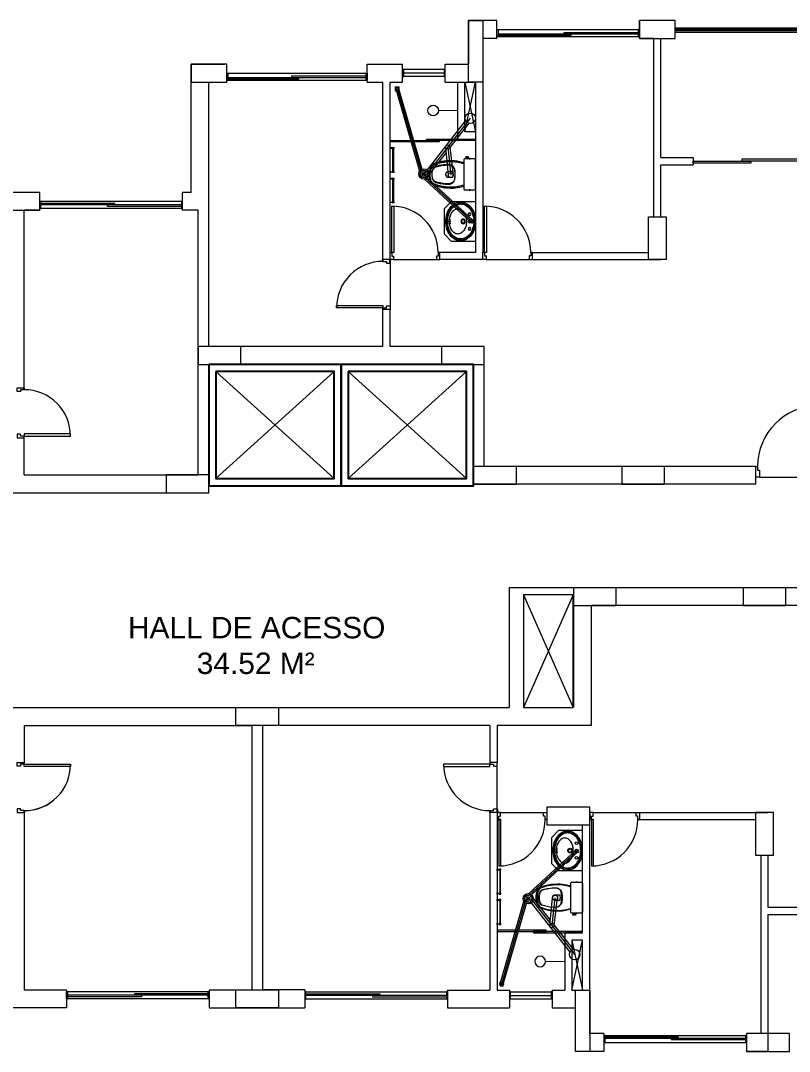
# Model space of a CAD drawing. Header units: millimetres. Extents: x 2878 to 6301, y 540 to 1980.
# Drawn here: x 2916 to 2926.78, y 801.2 to 815.65 of the extents above; entities that cross this region are included whole.
import ezdxf

# ---------------------------------------------------------------- set-up
doc = ezdxf.new("R2010")
doc.units = ezdxf.units.MM
doc.header["$LTSCALE"] = 4
for name, color, linetype, lineweight in [('ALVENARIA', 4, 'Continuous', 20), ('ALVENARIA EM VISTA', 1, 'Continuous', 5), ('COTAS', 35, 'Continuous', 5), ('grosso', 1, 'Continuous', 25), ('JANELA', 2, 'Continuous', 20), ('PILAR', 1, 'Continuous', 5), ('PORTA', 2, 'Continuous', 20), ('SOLEIRA', 1, 'Continuous', 5)]:
    doc.layers.add(name, color=color, linetype=linetype, lineweight=lineweight)
doc.styles.get("Standard").update_dxf_attribs({"font": 'arial.ttf'})

# ---------------------------------------------------------------- blocks, each defined once
blk = doc.blocks.new('P70D')
for points in [[(-0.025, 0.15), (-0.025, 0.8), (-0.055, 0.8), (-0.055, 0.15)], [(-0.7, 0.15), (-0.675, 0.15), (-0.675, 0.1), (-0.65, 0.1), (-0.65, 0.05), (-0.7, 0.05)], [(0, 0.15), (-0.025, 0.15), (-0.025, 0.1), (-0.05, 0.1), (-0.05, 0.05), (0, 0.05)]]:
    blk.add_lwpolyline(points, close=True)
blk = doc.blocks.new('Pia22')
at = {"layer": 'COTAS'}
for points in [[(0, -0.409, 0.077226), (0.105, -0.393, 0.087001), (0.188, -0.349, 0.105687), (0.247, -0.28, 0.12418), (0.266, -0.204, 0.12418), (0.247, -0.129, 0.105687), (0.188, -0.06, 0.087001), (0.105, -0.016, 0.077226), (0, 0, 0.077226), (-0.105, -0.016, 0.087001), (-0.188, -0.06, 0.105687), (-0.247, -0.129, 0.12418), (-0.266, -0.204, 0.12418), (-0.247, -0.28, 0.105687), (-0.188, -0.349, 0.087001), (-0.105, -0.393, 0.077226)], [(0, -0.406, 0.077226), (0.104, -0.39, 0.087001), (0.186, -0.347, 0.105687), (0.245, -0.279, 0.12418), (0.263, -0.204, 0.12418), (0.245, -0.13, 0.105687), (0.186, -0.062, 0.087001), (0.104, -0.019, 0.077226), (0, -0.003, 0.077226), (-0.104, -0.019, 0.087001), (-0.186, -0.062, 0.105687), (-0.245, -0.13, 0.12418), (-0.263, -0.204, 0.12418), (-0.245, -0.279, 0.105687), (-0.186, -0.347, 0.087001), (-0.104, -0.39, 0.077226)], [(0, -0.391, 0.077226), (0.099, -0.376, 0.087001), (0.177, -0.335, 0.105687), (0.231, -0.271, 0.12418), (0.248, -0.204, 0.12418), (0.231, -0.138, 0.105687), (0.177, -0.074, 0.087001), (0.099, -0.033, 0.077226), (0, -0.018, 0.077226), (-0.099, -0.033, 0.087001), (-0.177, -0.074, 0.105687), (-0.231, -0.138, 0.12418), (-0.248, -0.204, 0.12418), (-0.231, -0.271, 0.105687), (-0.177, -0.335, 0.087001), (-0.099, -0.376, 0.077226)], [(0, -0.383, 0.077226), (0.097, -0.368, 0.087001), (0.172, -0.329, 0.105687), (0.224, -0.268, 0.12418), (0.24, -0.204, 0.12418), (0.224, -0.141, 0.105687), (0.172, -0.08, 0.087001), (0.097, -0.041, 0.077226), (0, -0.026, 0.077226), (-0.097, -0.041, 0.087001), (-0.172, -0.08, 0.105687), (-0.224, -0.141, 0.12418), (-0.24, -0.204, 0.12418), (-0.224, -0.268, 0.105687), (-0.172, -0.329, 0.087001), (-0.097, -0.368, 0.077226)], [(0, -0.361, 0.068578), (0.069, -0.351, 0.0807), (0.122, -0.326, 0.107046), (0.161, -0.286, 0.137927), (0.173, -0.244, 0.137927), (0.161, -0.201, 0.107046), (0.122, -0.161, 0.0807), (0.069, -0.136, 0.068578), (0, -0.127, 0.068578), (-0.069, -0.136, 0.0807), (-0.122, -0.161, 0.107046), (-0.161, -0.201, 0.137927), (-0.172, -0.244, 0.137927), (-0.161, -0.286, 0.107046), (-0.122, -0.326, 0.0807), (-0.069, -0.351, 0.068578)], [(-0.025, -0.356, 0.051763), (-0.022, -0.355, 0.065619), (-0.02, -0.354, 0.104501), (-0.018, -0.353, 0.173031), (-0.017, -0.352, 0.173031), (-0.018, -0.35, 0.104501), (-0.02, -0.349, 0.065619), (-0.022, -0.348, 0.051763), (-0.025, -0.348, 0.051763), (-0.028, -0.348, 0.065619), (-0.03, -0.349, 0.104501), (-0.032, -0.35, 0.173031), (-0.032, -0.352, 0.173031), (-0.032, -0.353, 0.104501), (-0.03, -0.354, 0.065619), (-0.028, -0.355, 0.051763)], [(0, -0.357, 0.051763), (0.003, -0.356, 0.065619), (0.005, -0.356, 0.104501), (0.007, -0.354, 0.173031), (0.008, -0.353, 0.173031), (0.007, -0.352, 0.104501), (0.005, -0.35, 0.065619), (0.003, -0.35, 0.051763), (0, -0.349, 0.051763), (-0.003, -0.35, 0.065619), (-0.005, -0.35, 0.104501), (-0.007, -0.352, 0.173031), (-0.007, -0.353, 0.173031), (-0.007, -0.354, 0.104501), (-0.005, -0.356, 0.065619), (-0.003, -0.356, 0.051763)], [(0.025, -0.356, -0.051763), (0.022, -0.355, -0.065619), (0.02, -0.354, -0.104501), (0.018, -0.353, -0.173031), (0.018, -0.352, -0.173031), (0.018, -0.35, -0.104501), (0.02, -0.349, -0.065619), (0.022, -0.348, -0.051763), (0.025, -0.348, -0.051763), (0.028, -0.348, -0.065619), (0.03, -0.349, -0.104501), (0.032, -0.35, -0.173031), (0.033, -0.352, -0.173031), (0.032, -0.353, -0.104501), (0.03, -0.354, -0.065619), (0.028, -0.355, -0.051763)]]:
    blk.add_lwpolyline(points, format="xyb", close=True, dxfattribs=at)
for centre, radius in [((-0.1, -0.083), 0.0177), ((0, -0.171), 0.032), ((0, -0.083), 0.0177), ((0.1, -0.083), 0.0177), ((0, -0.171), 0.0225)]:
    blk.add_circle(centre, radius, dxfattribs=at)
blk = doc.blocks.new('01Chuv_p')
at = {"const_width": 0.015}
blk.add_lwpolyline([(-0.27, 0), (0, 0)], dxfattribs=at)
blk.add_circle((-0.345, 0), 0.075)
blk = doc.blocks.new('VASO_P11')
for points in [[(0, -0.17), (0.205, -0.17, 0.059373), (0.21, -0.169, 0.333509), (0.222, -0.154), (0.222, -0.136), (0.222, -0.105), (0.222, -0.094), (0.225, -0.094, 0.252251), (0.225, -0.094, 0.160103), (0.228, -0.085, 0.160103), (0.225, -0.076, 0.252251), (0.225, -0.076), (0.222, -0.076), (0.222, -0.017, 0.327853), (0.207, 0, 0.087637), (0.204, 0), (0, 0), (-0.204, 0, 0.087637), (-0.207, 0, 0.327853), (-0.222, -0.017), (-0.222, -0.076), (-0.225, -0.076, 0.252251), (-0.225, -0.076, 0.160103), (-0.228, -0.085, 0.160103), (-0.225, -0.094, 0.252251), (-0.225, -0.094), (-0.222, -0.094), (-0.222, -0.105), (-0.236, -0.105), (-0.236, -0.102), (-0.252, -0.102), (-0.252, -0.12), (-0.252, -0.138), (-0.236, -0.138), (-0.236, -0.136), (-0.222, -0.136), (-0.222, -0.154, 0.333509), (-0.21, -0.169, 0.059373), (-0.205, -0.17)], [(0, -0.291, 0.041331), (-0.061, -0.296, 0.129345), (-0.104, -0.313, 0.234638), (-0.14, -0.385, 0.044666), (-0.132, -0.486, 0.031515), (-0.114, -0.566, 0.151063), (-0.095, -0.599, 0.148094), (-0.059, -0.619, 0.031073), (-0.045, -0.621, 0.035055), (0, -0.626, 0.035055), (0.045, -0.621, 0.031073), (0.059, -0.619, 0.148094), (0.095, -0.599, 0.151063), (0.114, -0.566, 0.031515), (0.132, -0.486, 0.044666), (0.14, -0.385, 0.234638), (0.104, -0.313, 0.129345), (0.061, -0.296, 0.041331)], [(0, -0.297, -0.041434), (0.06, -0.302, -0.129651), (0.1, -0.317, -0.234583), (0.135, -0.385, -0.044678), (0.126, -0.485, -0.031614), (0.108, -0.565, -0.152477), (0.091, -0.595, -0.148725), (0.057, -0.613, -0.031624), (0.044, -0.615, -0.035113), (0, -0.62, -0.035113), (-0.044, -0.615, -0.031624), (-0.057, -0.613, -0.148725), (-0.091, -0.595, -0.152477), (-0.108, -0.565, -0.031614), (-0.126, -0.485, -0.044678), (-0.135, -0.385, -0.234583), (-0.1, -0.317, -0.129651), (-0.06, -0.302, -0.041434)], [(-0.04, -0.391, 0.164444), (-0.032, -0.415, 0.245936), (0, -0.43, 0.245936), (0.032, -0.415, 0.164444), (0.04, -0.391), (0.04, -0.326, 0.108885), (-0.04, -0.326)]]:
    blk.add_lwpolyline(points, format="xyb", close=True)
for points in [[(-0.236, -0.105), (-0.236, -0.12), (-0.236, -0.136)], [(-0.224, -0.093), (-0.224, -0.085), (-0.224, -0.077)], [(-0.222, -0.076), (-0.222, -0.094)], [(-0.222, -0.105), (-0.222, -0.136)], [(0.222, -0.076), (0.222, -0.094)], [(0.224, -0.093), (0.224, -0.085), (0.224, -0.077)]]:
    blk.add_lwpolyline(points)
for points in [[(-0.167, -0.17, -0.003882), (-0.176, -0.205, 0.024258), (-0.19, -0.285, 0.02486), (-0.195, -0.335, 0.033324), (-0.194, -0.385, 0.02486), (-0.191, -0.425, 0.012268), (-0.184, -0.475, 0.015806), (-0.173, -0.525, 0.026699), (-0.157, -0.575, 0.021919), (-0.149, -0.595, 0.174675), (-0.1, -0.644, 0.045452), (-0.07, -0.653, 0.022856), (-0.057, -0.656, 0.041289), (-0.03, -0.66, 0.052091), (-0.023, -0.661, 0.04333), (0, -0.661, 0.04333), (0.023, -0.661, 0.052091), (0.03, -0.66, 0.041289), (0.057, -0.656, 0.022856), (0.07, -0.653, 0.045452), (0.1, -0.644, 0.174675), (0.149, -0.595, 0.021919), (0.157, -0.575, 0.026699), (0.173, -0.525, 0.015806), (0.184, -0.475, 0.012268), (0.191, -0.425, 0.02486), (0.194, -0.385, 0.033324), (0.195, -0.335, 0.02486), (0.19, -0.285, 0.024258), (0.176, -0.205, -0.003882), (0.167, -0.17)], [(0.155, -0.173, 0.003849), (0.165, -0.208, -0.027799), (0.18, -0.298, -0.018883), (0.183, -0.336, -0.033646), (0.182, -0.384, -0.016781), (0.18, -0.411, -0.015438), (0.172, -0.473, -0.023716), (0.154, -0.546, -0.013571), (0.146, -0.571, -0.02186), (0.139, -0.59, -0.173345), (0.095, -0.633, -0.045814), (0.067, -0.641, -0.024058), (0.055, -0.644, -0.042614), (0.029, -0.648, -0.066108), (0.023, -0.649, -0.047154), (0, -0.649, -0.047154), (-0.023, -0.649, -0.066108), (-0.029, -0.648, -0.042614), (-0.055, -0.644, -0.024058), (-0.067, -0.641, -0.045814), (-0.095, -0.633, -0.173345), (-0.139, -0.59, -0.02186), (-0.146, -0.571, -0.013571), (-0.154, -0.546, -0.023716), (-0.172, -0.473, -0.015438), (-0.18, -0.411, -0.016781), (-0.182, -0.384, -0.033646), (-0.183, -0.336, -0.018883), (-0.18, -0.298, -0.027799), (-0.165, -0.208, 0.003849), (-0.155, -0.173)]]:
    blk.add_lwpolyline(points, format="xyb")
blk = doc.blocks.new('BATH_towel_013')
for points in [[(-0.001, 0.421), (-0.001, 0.382), (0.004, 0.382), (0.004, 0.421)], [(0.014, 0.406), (0.014, 0.397), (0.072, 0.397), (0.072, 0.406)], [(-0.001, -0.381), (-0.001, -0.342), (0.004, -0.342), (0.004, -0.381)], [(0.014, -0.366), (0.014, -0.357), (0.072, -0.357), (0.072, -0.366)]]:
    blk.add_lwpolyline(points, close=True)
for points in [[(0.085, -0.339), (0.085, 0.379)], [(0.113, 0.379), (0.113, -0.339)]]:
    blk.add_lwpolyline(points)
for centre in [(0.099, 0.401), (0.099, -0.361)]:
    blk.add_circle(centre, 0.026)
for centre in [(0.001, 0.401), (0.001, -0.361)]:
    blk.add_arc(centre, 0.013, 281.9596, 78.0404)
blk = doc.blocks.new('PILAR')
at = {"layer": 'PILAR', "ltscale": 0.01}
blk.add_lwpolyline([(-0.15, 0), (0.1, 0), (0.1, -0.6), (-0.15, -0.6)], close=True, dxfattribs=at)
blk = doc.blocks.new('P90D')
for points in [[(-0.025, 0.15), (-0.025, 1), (-0.055, 1), (-0.055, 0.15)], [(-0.9, 0.15), (-0.875, 0.15), (-0.875, 0.1), (-0.85, 0.1), (-0.85, 0), (-0.9, 0)], [(0, 0.15), (-0.025, 0.15), (-0.025, 0.1), (-0.05, 0.1), (-0.05, 0), (0, 0)]]:
    blk.add_lwpolyline(points, close=True)

msp = doc.modelspace()

# ---------------------------------------------------------------- linework, layer by layer
for p, q in [((2921.079, 812.275), (2921.079, 812.3)), ((2921.179, 812.25), (2921.179, 812.3)), ((2916.049, 810.476), (2916.049, 810.501)), ((2916.049, 804.575), (2916.049, 804.55)), ((2922.58, 804.575), (2922.58, 804.55)), ((2922.68, 804.6), (2922.68, 804.55))]:
    msp.add_line(p, q)
at = {"color": 7, "ltscale": 200}
for points in [[(2918.637, 810.83), (2918.637, 809.13), (2920.494, 809.13), (2920.494, 810.83)], [(2920.494, 810.83), (2920.494, 809.13), (2922.35, 809.13), (2922.35, 810.83)], [(2918.737, 810.73), (2918.737, 809.23), (2920.394, 809.23), (2920.394, 810.73)], [(2920.594, 810.73), (2920.594, 809.23), (2922.25, 809.231), (2922.25, 810.731)]]:
    msp.add_lwpolyline(points, close=True, dxfattribs=at)
at = {"layer": 'ALVENARIA'}
for p, q in [((2922.279, 815.651), (2922.279, 815.04)), ((2922.679, 815.651), (2922.279, 815.651)), ((2924.979, 815.651), (2924.679, 815.651)), ((2924.979, 815.651), (2924.979, 815.651)), ((2922.479, 815.401), (2922.479, 812.4)), ((2922.679, 815.401), (2922.479, 815.401)), ((2924.879, 815.401), (2924.679, 815.401)), ((2924.879, 812.901), (2924.879, 815.401)), ((2924.979, 813.731), (2924.979, 815.401)), ((2918.389, 813.241), (2918.389, 815.04)), ((2918.389, 815.04), (2918.859, 815.04)), ((2920.859, 815.04), (2921.354, 815.04)), ((2921.954, 815.04), (2922.279, 815.04)), ((2918.639, 811.08), (2918.639, 814.79)), ((2920.859, 814.79), (2921.079, 814.79)), ((2921.079, 812.3), (2921.079, 814.79)), ((2921.179, 814.79), (2921.354, 814.79)), ((2921.179, 812.4), (2921.179, 814.79)), ((2921.954, 814.79), (2922.379, 814.79)), ((2922.379, 814.79), (2922.379, 812.4)), ((2924.979, 813.731), (2925.429, 813.731)), ((2924.979, 812.901), (2924.979, 813.631)), ((2924.979, 813.631), (2925.429, 813.631)), ((2916.269, 813.241), (2915.774, 813.241)), ((2918.389, 813.241), (2918.269, 813.241)), ((2918.639, 811.08), (2918.639, 813.141)), ((2916.269, 812.991), (2916.049, 812.991)), ((2916.049, 810.501), (2916.049, 812.991)), ((2918.488, 809.281), (2918.489, 812.991)), ((2922.38, 812.4), (2921.88, 812.4)), ((2923.154, 812.401), (2924.804, 812.401)), ((2923.179, 812.301), (2924.979, 812.301)), ((2922.501, 809.4), (2922.501, 811.081)), ((2918.49, 810.93), (2918.489, 810.93)), ((2918.638, 809.031), (2918.639, 810.83)), ((2922.351, 810.83), (2918.639, 810.83)), ((2922.351, 809.15), (2922.35, 810.83)), ((2926.309, 809.4), (2922.501, 809.4)), ((2916.048, 809.281), (2918.488, 809.281)), ((2926.309, 809.15), (2922.351, 809.15)), ((2914.877, 809.031), (2918.638, 809.031)), ((2923.75, 807.701), (2922.85, 807.701)), ((2922.85, 807.701), (2922.85, 806.02)), ((2927.809, 807.701), (2923.752, 807.701)), ((2923.752, 807.701), (2923.752, 806.021)), ((2923.752, 806.021), (2923.752, 807.451)), ((2927.809, 807.451), (2924.002, 807.451)), ((2924.002, 807.451), (2924.002, 805.77)), ((2914.877, 806.02), (2922.85, 806.02)), ((2919.24, 805.771), (2919.24, 802.061)), ((2919.39, 805.77), (2919.39, 802.061)), ((2919.24, 805.671), (2919.24, 802.061)), ((2916.049, 804.55), (2916.049, 802.06)), ((2922.58, 804.55), (2922.58, 802.06)), ((2924.68, 804.55), (2926.48, 804.55)), ((2922.68, 804.45), (2922.68, 802.06)), ((2923.88, 802.86), (2923.88, 804.375)), ((2923.98, 801.45), (2923.98, 804.45)), ((2924.655, 804.45), (2926.305, 804.45)), ((2926.38, 803.95), (2926.38, 801.45)), ((2926.48, 803.95), (2926.48, 803.22)), ((2926.48, 803.22), (2926.93, 803.22)), ((2926.48, 803.12), (2926.48, 801.2)), ((2926.48, 803.12), (2926.93, 803.12)), ((2922.68, 802.06), (2922.855, 802.06)), ((2923.455, 802.06), (2923.63, 802.06)), ((2916.644, 801.81), (2915.774, 801.81)), ((2918.644, 801.811), (2919.985, 801.811)), ((2921.985, 801.81), (2922.855, 801.81)), ((2923.455, 801.81), (2923.78, 801.81)), ((2923.78, 801.2), (2923.78, 801.81)), ((2924.18, 801.45), (2923.98, 801.45)), ((2926.38, 801.45), (2926.18, 801.45)), ((2924.18, 801.2), (2923.78, 801.2)), ((2926.48, 801.2), (2926.18, 801.2))]:
    msp.add_line(p, q, dxfattribs=at)
at = {"layer": 'ALVENARIA', "ltscale": 200}
for p, q in [((2922.679, 815.401), (2922.679, 815.651)), ((2924.679, 815.401), (2924.679, 815.651)), ((2918.889, 814.79), (2918.889, 815.04)), ((2920.859, 814.79), (2920.859, 815.04)), ((2921.354, 814.79), (2921.354, 815.04)), ((2921.954, 814.79), (2921.954, 815.04)), ((2918.639, 814.79), (2918.859, 814.79)), ((2922.129, 813.99), (2922.129, 814.79)), ((2925.429, 813.731), (2925.429, 813.631)), ((2916.269, 812.991), (2916.269, 813.241)), ((2918.269, 812.991), (2918.269, 813.241)), ((2918.489, 812.991), (2918.269, 812.991)), ((2923.88, 802.86), (2923.63, 802.86)), ((2923.63, 802.86), (2923.63, 802.06)), ((2916.644, 802.06), (2916.644, 801.81)), ((2918.644, 802.061), (2918.644, 801.811)), ((2919.985, 802.061), (2919.985, 801.811)), ((2921.985, 802.06), (2921.985, 801.81)), ((2922.855, 802.06), (2922.855, 801.81)), ((2923.455, 802.06), (2923.455, 801.81)), ((2924.18, 801.45), (2924.18, 801.2)), ((2926.18, 801.45), (2926.18, 801.2))]:
    msp.add_line(p, q, dxfattribs=at)
at = {"layer": 'ALVENARIA', "color": 7}
for p, q in [((2921.261, 814.695), (2921.593, 813.54)), ((2921.3, 814.7), (2921.627, 813.568)), ((2922.24, 814.25), (2921.698, 813.557)), ((2922.286, 814.212), (2922.019, 813.87)), ((2921.958, 813.877), (2921.995, 813.485)), ((2922.018, 813.877), (2922.066, 813.489)), ((2921.965, 813.801), (2921.725, 813.495)), ((2922.319, 812.819), (2921.661, 813.429)), ((2922.346, 812.849), (2921.701, 813.447)), ((2923.783, 804.022), (2923.125, 803.412)), ((2923.81, 803.993), (2923.165, 803.395)), ((2922.725, 802.147), (2923.058, 803.302)), ((2923.429, 803.041), (2923.189, 803.347)), ((2923.421, 802.963), (2923.459, 803.354)), ((2923.482, 802.963), (2923.53, 803.351)), ((2922.765, 802.141), (2923.091, 803.274)), ((2923.704, 802.591), (2923.162, 803.284)), ((2923.752, 802.628), (2923.483, 802.972))]:
    msp.add_line(p, q, dxfattribs=at)
at = {"layer": 'ALVENARIA', "color": 6}
for p, q in [((2921.281, 814.695), (2921.615, 813.536)), ((2922.305, 814.282), (2921.704, 813.514)), ((2921.988, 813.877), (2922.031, 813.485)), ((2921.602, 813.501), (2921.705, 813.501)), ((2921.617, 813.464), (2921.69, 813.538)), ((2921.69, 813.464), (2921.617, 813.537)), ((2921.653, 813.553), (2921.653, 813.449)), ((2922.333, 812.834), (2921.667, 813.451)), ((2923.797, 804.008), (2923.131, 803.391)), ((2922.745, 802.147), (2923.08, 803.306)), ((2923.066, 803.341), (2923.17, 803.341)), ((2923.081, 803.378), (2923.154, 803.304)), ((2923.155, 803.377), (2923.081, 803.304)), ((2923.118, 803.289), (2923.118, 803.393)), ((2923.769, 802.557), (2923.168, 803.328)), ((2923.452, 802.965), (2923.494, 803.354))]:
    msp.add_line(p, q, dxfattribs=at)
at = {"layer": 'ALVENARIA', "ltscale": 0.01}
for p, q in [((2921.179, 812.4), (2921.219, 812.4)), ((2921.079, 811.08), (2921.079, 811.6)), ((2921.179, 811.08), (2921.179, 811.6)), ((2916.048, 809.281), (2916.048, 809.801)), ((2916.048, 805.77), (2916.048, 805.25)), ((2922.58, 805.77), (2922.58, 805.25)), ((2922.68, 805.77), (2922.68, 805.25)), ((2922.68, 804.55), (2922.73, 804.55)), ((2922.68, 804.45), (2922.72, 804.45)), ((2916.644, 802.06), (2916.049, 802.06)), ((2918.644, 802.061), (2919.24, 802.061)), ((2919.985, 802.061), (2919.389, 802.061)), ((2921.985, 802.06), (2922.58, 802.06))]:
    msp.add_line(p, q, dxfattribs=at)
at = {"layer": 'ALVENARIA', "ltscale": 0.03}
for p, q in [((2922.479, 812.3), (2921.879, 812.3)), ((2921.079, 811.08), (2918.639, 811.08)), ((2922.501, 811.081), (2921.179, 811.08)), ((2916.048, 805.77), (2919.24, 805.77)), ((2919.24, 805.77), (2919.24, 805.77)), ((2922.58, 805.77), (2919.39, 805.77)), ((2924.002, 805.77), (2922.68, 805.77))]:
    msp.add_line(p, q, dxfattribs=at)
at = {"layer": 'ALVENARIA', "ltscale": 0.5}
msp.add_line((2926.309, 809.15), (2926.309, 809.25), dxfattribs=at)
at = {"layer": 'ALVENARIA', "color": 5}
for points in [[(2921.257, 814.724), (2921.301, 814.724), (2921.301, 814.662), (2921.257, 814.662)], [(2922.722, 802.118), (2922.766, 802.118), (2922.766, 802.179), (2922.722, 802.179)]]:
    msp.add_lwpolyline(points, close=True, dxfattribs=at)
at = {"layer": 'ALVENARIA', "color": 7}
for centre, radius in [((2922.305, 814.282), 0.073), ((2921.988, 813.877), 0.0303), ((2921.653, 813.501), 0.0718), ((2921.653, 813.501), 0.0518), ((2922.031, 813.485), 0.0357), ((2923.118, 803.341), 0.0718), ((2923.118, 803.341), 0.0518), ((2923.494, 803.354), 0.0357), ((2923.451, 802.963), 0.0303), ((2923.769, 802.557), 0.073)]:
    msp.add_circle(centre, radius, dxfattribs=at)
at = {"layer": 'ALVENARIA EM VISTA'}
for p, q in [((2925.178, 815.551), (2928.989, 815.551)), ((2925.178, 815.531), (2928.989, 815.531)), ((2925.178, 815.511), (2928.989, 815.511)), ((2925.178, 815.491), (2928.989, 815.491)), ((2926.48, 801.36), (2926.48, 801.36)), ((2926.48, 801.34), (2926.48, 801.34))]:
    msp.add_line(p, q, dxfattribs=at)
at = {"layer": 'COTAS', "ltscale": 200}
for p, q in [((2922.695, 815.466), (2923.671, 815.466)), ((2922.695, 815.446), (2923.721, 815.446)), ((2923.621, 815.486), (2924.663, 815.486)), ((2923.671, 815.466), (2924.663, 815.466)), ((2919.801, 814.875), (2920.843, 814.875)), ((2918.889, 814.855), (2918.889, 814.855)), ((2918.889, 814.835), (2918.889, 814.835)), ((2918.905, 814.855), (2919.851, 814.855)), ((2918.905, 814.835), (2919.901, 814.835)), ((2919.851, 814.855), (2920.843, 814.855)), ((2917.319, 813.086), (2916.283, 813.086)), ((2917.269, 813.066), (2916.283, 813.066)), ((2918.255, 813.046), (2917.219, 813.046)), ((2918.255, 813.066), (2917.269, 813.066)), ((2926.309, 809.25), (2926.309, 809.4)), ((2918.631, 802.006), (2917.594, 802.006)), ((2919.999, 802.006), (2921.035, 802.006)), ((2917.644, 801.986), (2916.658, 801.986)), ((2917.694, 801.966), (2916.658, 801.965)), ((2918.631, 801.986), (2917.644, 801.986)), ((2919.999, 801.986), (2920.985, 801.986)), ((2920.935, 801.966), (2921.971, 801.965)), ((2920.985, 801.986), (2921.971, 801.986)), ((2924.196, 801.405), (2925.222, 801.405)), ((2924.196, 801.385), (2925.172, 801.385)), ((2925.122, 801.365), (2926.163, 801.365)), ((2925.172, 801.385), (2926.163, 801.385))]:
    msp.add_line(p, q, dxfattribs=at)
at = {"layer": 'COTAS', "ltscale": 0.03}
for p, q in [((2923.621, 815.466), (2923.621, 815.486)), ((2923.721, 815.446), (2923.721, 815.466)), ((2919.801, 814.855), (2919.801, 814.875)), ((2921.938, 814.915), (2921.371, 814.915)), ((2919.901, 814.835), (2919.901, 814.855)), ((2917.219, 813.046), (2917.219, 813.066)), ((2917.319, 813.066), (2917.319, 813.086)), ((2917.594, 802.006), (2917.594, 801.986)), ((2921.035, 802.006), (2921.035, 801.986)), ((2917.694, 801.986), (2917.694, 801.966)), ((2920.935, 801.986), (2920.935, 801.966)), ((2922.871, 801.985), (2923.439, 801.985)), ((2925.122, 801.385), (2925.122, 801.365)), ((2925.222, 801.405), (2925.222, 801.385))]:
    msp.add_line(p, q, dxfattribs=at)
at = {"layer": 'COTAS', "ltscale": 0.01}
for p, q in [((2922.229, 814.09), (2922.379, 814.79)), ((2922.229, 814.79), (2922.379, 814.09)), ((2923.73, 802.76), (2923.88, 802.06)), ((2923.73, 802.06), (2923.88, 802.76))]:
    msp.add_line(p, q, dxfattribs=at)
at = {"layer": 'COTAS'}
for p, q in [((2923.05, 807.601), (2923.75, 806.021)), ((2923.75, 807.601), (2923.05, 806.021))]:
    msp.add_line(p, q, dxfattribs=at)
at = {"layer": 'COTAS', "ltscale": 200}
for points in [[(2922.229, 814.09), (2922.229, 814.79), (2922.379, 814.79), (2922.379, 814.09)], [(2923.73, 802.76), (2923.73, 802.06), (2923.88, 802.06), (2923.88, 802.76)]]:
    msp.add_lwpolyline(points, close=True, dxfattribs=at)
at = {"layer": 'COTAS'}
for points in [[(2921.179, 813.97), (2921.869, 813.97), (2921.869, 813.95), (2921.179, 813.95)], [(2921.689, 813.99), (2922.379, 813.99), (2922.379, 813.97), (2921.689, 813.97)], [(2922.38, 812.556), (2922.041, 812.556), (2921.941, 812.656), (2921.941, 813.016), (2922.041, 813.116), (2922.38, 813.116)], [(2923.05, 807.601), (2923.05, 806.021), (2923.75, 806.021), (2923.75, 807.601)], [(2923.88, 804.295), (2923.542, 804.295), (2923.442, 804.195), (2923.442, 803.834), (2923.542, 803.734), (2923.88, 803.734)], [(2922.68, 802.88), (2923.37, 802.88), (2923.37, 802.9), (2922.68, 802.9)], [(2923.19, 802.86), (2923.88, 802.86), (2923.88, 802.88), (2923.19, 802.88)]]:
    msp.add_lwpolyline(points, close=True, dxfattribs=at)
at = {"layer": 'grosso', "color": 7}
for centre in [(2921.281, 814.695), (2922.333, 812.834), (2923.797, 804.008), (2922.745, 802.147)]:
    msp.add_circle(centre, 0.02, dxfattribs=at)
at = {"layer": 'JANELA', "ltscale": 200}
for p, q in [((2922.679, 815.526), (2924.679, 815.526)), ((2922.679, 815.426), (2924.679, 815.426)), ((2918.889, 814.915), (2920.859, 814.915)), ((2918.889, 814.815), (2920.859, 814.815)), ((2918.269, 813.116), (2916.269, 813.116)), ((2918.269, 813.016), (2916.269, 813.016)), ((2918.644, 802.036), (2916.644, 802.035)), ((2919.985, 802.036), (2921.985, 802.035)), ((2918.644, 801.936), (2916.644, 801.935)), ((2919.985, 801.936), (2921.985, 801.935)), ((2924.18, 801.425), (2926.18, 801.425)), ((2924.18, 801.325), (2926.18, 801.325))]:
    msp.add_line(p, q, dxfattribs=at)
at = {"layer": 'JANELA', "ltscale": 0.03}
for p, q in [((2921.938, 814.965), (2921.371, 814.965)), ((2921.938, 814.865), (2921.371, 814.865)), ((2922.871, 802.035), (2923.439, 802.035)), ((2922.871, 801.935), (2923.439, 801.935))]:
    msp.add_line(p, q, dxfattribs=at)
for points in [[(2922.695, 815.426), (2922.679, 815.426), (2922.679, 815.526), (2922.695, 815.526)], [(2924.679, 815.426), (2924.663, 815.426), (2924.663, 815.526), (2924.679, 815.526)], [(2918.905, 814.815), (2918.889, 814.815), (2918.889, 814.915), (2918.905, 814.915)], [(2920.859, 814.815), (2920.843, 814.815), (2920.843, 814.915), (2920.859, 814.915)], [(2921.354, 814.865), (2921.371, 814.865), (2921.371, 814.965), (2921.354, 814.965)], [(2921.938, 814.865), (2921.954, 814.865), (2921.954, 814.965), (2921.938, 814.965)], [(2916.269, 813.016), (2916.283, 813.016), (2916.283, 813.116), (2916.269, 813.116)], [(2918.255, 813.016), (2918.269, 813.016), (2918.269, 813.116), (2918.255, 813.116)], [(2916.644, 802.035), (2916.658, 802.035), (2916.658, 801.935), (2916.644, 801.935)], [(2918.631, 802.036), (2918.644, 802.036), (2918.644, 801.936), (2918.631, 801.936)], [(2919.999, 802.036), (2919.985, 802.036), (2919.985, 801.936), (2919.999, 801.936)], [(2921.985, 802.035), (2921.971, 802.035), (2921.971, 801.935), (2921.985, 801.935)], [(2922.871, 802.035), (2922.855, 802.035), (2922.855, 801.935), (2922.871, 801.935)], [(2923.455, 802.035), (2923.439, 802.035), (2923.439, 801.935), (2923.455, 801.935)], [(2924.196, 801.425), (2924.18, 801.425), (2924.18, 801.325), (2924.196, 801.325)], [(2926.18, 801.425), (2926.163, 801.425), (2926.163, 801.325), (2926.18, 801.325)]]:
    msp.add_lwpolyline(points, close=True, dxfattribs=at)
at = {"layer": 'PILAR', "color": 1, "ltscale": 0.01}
for points in [[(2922.279, 815.651), (2922.479, 815.651), (2922.479, 814.79), (2922.279, 814.79)], [(2925.178, 815.401), (2925.178, 815.651), (2924.678, 815.651), (2924.678, 815.401)], [(2918.889, 814.79), (2918.889, 815.04), (2918.389, 815.04), (2918.389, 814.79)], [(2923.78, 802.06), (2923.98, 802.06), (2923.98, 801.2), (2923.78, 801.2)]]:
    msp.add_lwpolyline(points, close=True, dxfattribs=at)
msp.add_lwpolyline([(2924.979, 815.651), (2924.979, 815.651), (2924.679, 815.651), (2924.679, 815.401), (2924.979, 815.401)], dxfattribs=at)
at = {"layer": 'PILAR', "ltscale": 0.01}
msp.add_lwpolyline([(2916.269, 812.992), (2916.269, 813.241), (2915.774, 813.241), (2915.774, 812.992)], close=True, dxfattribs=at)
at = {"layer": 'PORTA'}
for points in [[(2926.929, 813.711), (2926.929, 813.681), (2926.119, 813.681), (2926.119, 813.711)], [(2926.239, 813.681), (2926.239, 813.651), (2925.429, 813.651), (2925.429, 813.681)]]:
    msp.add_lwpolyline(points, close=True, dxfattribs=at)
at = {"layer": 'PORTA', "ltscale": 9}
for centre, start, end in [((2921.205, 812.4), 0, 90), ((2922.504, 812.4), 0, 90), ((2921.079, 811.625), 89.9999, 180), ((2916.049, 809.826), 0, 90.0001), ((2916.049, 805.225), 269.9999, 0), ((2916.049, 805.223), 269.9999, 0), ((2922.58, 805.225), 180, 270.0001), ((2922.705, 804.45), 270, 0), ((2924.005, 804.45), 270, 0)]:
    msp.add_arc(centre, 0.65, start, end, dxfattribs=at)
at = {"layer": 'PORTA'}
msp.add_arc((2927.184, 809.4), 0.85, 90, 180, dxfattribs=at)
at = {"layer": 'SOLEIRA', "ltscale": 0.03}
for p, q in [((2921.23, 812.3), (2921.83, 812.3)), ((2922.529, 812.301), (2923.129, 812.301)), ((2921.179, 812.25), (2921.179, 811.65)), ((2926.359, 809.25), (2927.159, 809.25)), ((2922.68, 804.6), (2922.68, 805.2)), ((2922.73, 804.55), (2923.33, 804.55)), ((2924.03, 804.55), (2924.63, 804.55))]:
    msp.add_line(p, q, dxfattribs=at)
at = {"layer": 'SOLEIRA', "ltscale": 0.01}
for p, q in [((2918.737, 810.73), (2920.394, 809.23)), ((2920.394, 810.73), (2918.737, 809.23)), ((2922.25, 810.731), (2920.594, 809.23)), ((2920.594, 810.73), (2922.25, 809.231))]:
    msp.add_line(p, q, dxfattribs=at)

# ---------------------------------------------------------------- block references
at = {"layer": 'COTAS', "color": 3}
msp.add_blockref('01Chuv_p', (2922.129, 814.39), dxfattribs=at)
at = {"layer": 'COTAS', "color": 3, "xscale": 0.4366151978494348, "yscale": 0.4366151978494348, "zscale": 0.4366151978494348}
for p in [(2921.18, 813.688), (2921.18, 813.261)]:
    msp.add_blockref('BATH_towel_013', p, dxfattribs=at)
at = {"layer": 'COTAS', "yscale": 0.9833585476547761, "zscale": 0.9833585476547761, "rotation": 270}
for p, xscale in [((2922.38, 813.495), 0.9833585476547761), ((2923.88, 803.356), -0.9833585476547761)]:
    msp.add_blockref('VASO_P11', p, dxfattribs=dict(at, xscale=xscale))
at = {"layer": 'COTAS', "color": 3, "extrusion": (0, 0, -1), "xscale": 1.024, "yscale": 1.024, "zscale": -1.024, "rotation": 90.00000000000001}
msp.add_blockref('Pia22', (-2922.38, 812.835), dxfattribs=at)
at = {"layer": 'COTAS'}
for p, rotation in [((2924.904, 812.301), 180), ((2919.615, 805.87), 270), ((2919.615, 801.911), 270)]:
    msp.add_blockref('PILAR', p, dxfattribs=dict(at, rotation=rotation))
at = {"layer": 'COTAS', "xscale": -1}
for p, rotation in [((2918.489, 810.93), 90), ((2921.901, 810.931), 90), ((2922.351, 809.25), 90), ((2924.429, 809.25), 90), ((2918.038, 809.131), 90), ((2923.752, 807.551), 90), ((2926.13, 807.551), 90), ((2923.38, 804.475), 90.00000000000007), ((2926.455, 803.95), 180), ((2926.78, 801.35), 270)]:
    msp.add_blockref('PILAR', p, dxfattribs=dict(at, rotation=rotation))
at = {"layer": 'COTAS', "color": 3}
for name, p, xscale, yscale, zscale, rotation in [('Pia22', (2923.88, 804.016), 1.024, 1.024, 1.024, 270), ('BATH_towel_013', (2922.68, 803.589), -0.4366151978494348, 0.4366151978494348, 0.4366151978494348, 180), ('BATH_towel_013', (2922.68, 803.163), -0.4366151978494348, 0.4366151978494348, 0.4366151978494348, 180)]:
    msp.add_blockref(name, p, dxfattribs=dict(at, xscale=xscale, yscale=yscale, zscale=zscale, rotation=rotation))
at = {"layer": 'COTAS', "color": 3, "xscale": -1, "rotation": 180}
msp.add_blockref('01Chuv_p', (2923.63, 802.46), dxfattribs=at)
at = {"layer": 'PORTA', "extrusion": (0, 0, -1), "zscale": -1}
for p in [(-2921.18, 812.25), (-2922.479, 812.251)]:
    msp.add_blockref('P70D', p, dxfattribs=at)
for p, rotation in [((-2921.229, 811.6), 270), ((-2915.899, 805.25), 90)]:
    msp.add_blockref('P70D', p, dxfattribs=dict(at, rotation=rotation))
at = {"layer": 'PORTA'}
for p, rotation in [((2915.899, 809.801), 270), ((2922.73, 805.25), 90), ((2922.68, 804.6), 180), ((2923.98, 804.6), 180)]:
    msp.add_blockref('P70D', p, dxfattribs=dict(at, rotation=rotation))
msp.add_blockref('P90D', (2927.209, 809.25), dxfattribs=at)

# ---------------------------------------------------------------- texts
at = {"insert": (2916.23, 807.291), "char_height": 0.3, "attachment_point": 1}
msp.add_mtext_dynamic_manual_height_columns('\\pi1.2746;HALL DE ACESSO\\P\\pi2.2388;34.52 M²', width=6.10696, gutter_width=12.5, heights=[0], dxfattribs=at)

doc.saveas('drawing.dxf')
